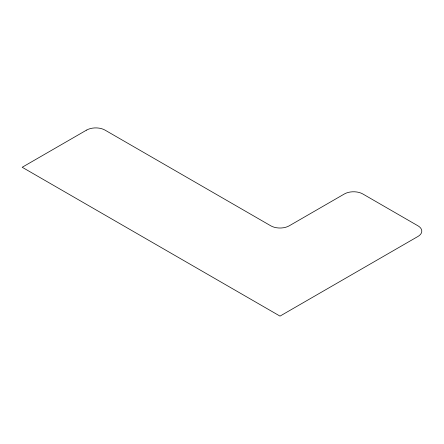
<?xml version="1.0" encoding="UTF-8"?>
<svg xmlns="http://www.w3.org/2000/svg" width="444" height="444" viewBox="0 0 444 444"><rect width="100%" height="100%" fill="white"/><g stroke="black" fill="none" stroke-linecap="round" stroke-linejoin="round"><path stroke-width="0.67" d="M86.591 130.092L22.2 167.266L280.009 316.111L417.987 236.447A13.009 7.509 0 0 0 417.987 225.829L362.798 193.961A13.009 7.509 0 0 0 344.4 193.961L289.211 225.829A13.009 7.509 0 0 1 270.812 225.829L104.989 130.092A13.009 7.509 0 0 0 86.591 130.092"/></g></svg>
